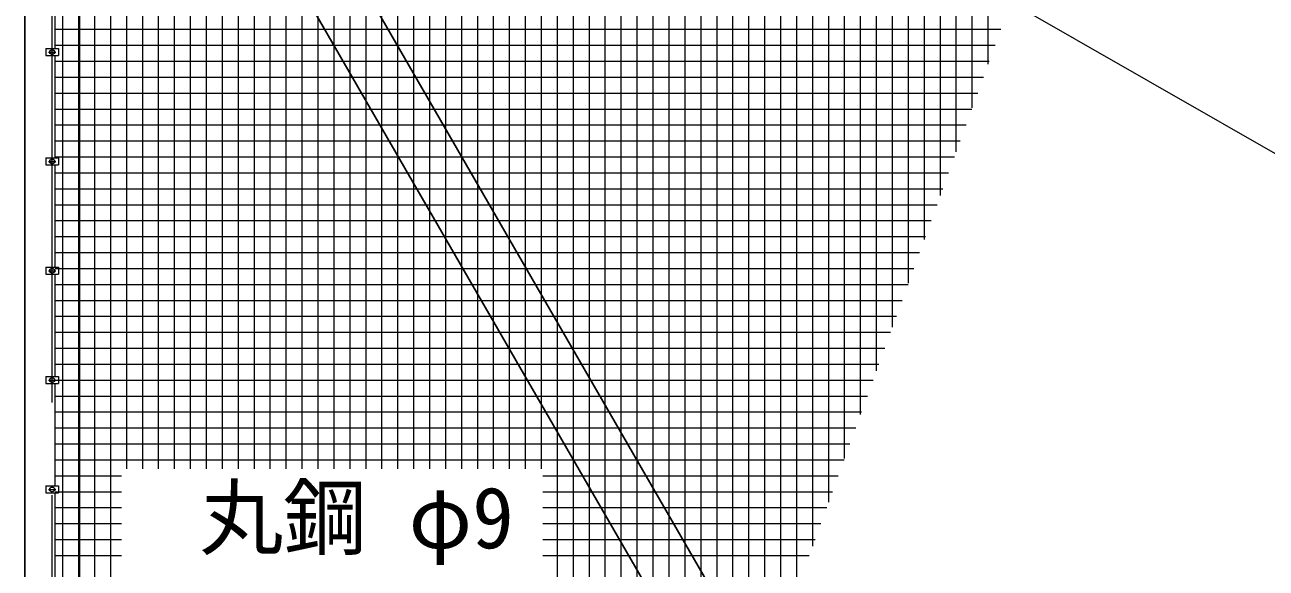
# Model space of a CAD drawing. Units: millimetres, scale not verified. Extents: x -14699 to 14701, y -10394 to 10396.
# Drawn here: x -11718 to -8314, y 1453 to 2944 of the extents above; entities that cross this region are included whole.
import ezdxf
from ezdxf.enums import TextEntityAlignment as Align

# ---------------------------------------------------------------- set-up
doc = ezdxf.new("R2010")
doc.units = ezdxf.units.MM
doc.header["$LTSCALE"] = 40
doc.linetypes.add('USER1', pattern=[50.8, 31.75, -6.35, 6.35, -6.35])
for name, color, linetype, lineweight in [('0-1_D-STR1', 1, 'Continuous', 25), ('0-2_D-BMK', 2, 'USER1', 13), ('0-3_D-STR3', 3, 'Continuous', 13), ('0-8_D-STR-TXT', 7, 'Continuous', 13), ('0-9_D-STR2', 7, 'Continuous', 13)]:
    doc.layers.add(name, color=color, linetype=linetype, lineweight=lineweight)
doc.styles.add('ＭＳ ゴシック', font='')
doc.styles.get('ＭＳ ゴシック').set_extended_font_data('MS Gothic')

msp = doc.modelspace()

# ---------------------------------------------------------------- linework, layer by layer
at = {"layer": '0-1_D-STR1'}
msp.add_line((-8465.12, -1277.66), (-11504.83, 3987.29), dxfattribs=at)
for points in [[(-11568.12, 4694.54), (-11718.12, 4694.54), (-11718.12, -2105.46), (-11568.12, -2105.46), (-11568.12, 3951.59)], [(-8315.12, -2105.46), (-8315.12, -1237.46), (-11425.12, 4149.21)]]:
    msp.add_lwpolyline(points, dxfattribs=at)
at = {"layer": '0-2_D-BMK'}
for p, q in [((-11643.12, -2156.46), (-11643.12, 4745.54)), ((-11653.12, 2869.54), (-11633.12, 2869.54)), ((-11653.12, 2569.54), (-11633.12, 2569.54)), ((-11653.12, 2269.54), (-11633.12, 2269.54)), ((-11653.12, 1969.54), (-11633.12, 1969.54)), ((-11653.12, 1669.54), (-11633.12, 1669.54))]:
    msp.add_line(p, q, dxfattribs=at)
at = {"layer": '0-3_D-STR3'}
for p, q in [((-10820.79, 4043.7), (-2003.81, -1017.18)), ((-11634.62, 2879.04), (-11634.62, 3160.04)), ((-11660.32, 2879.04), (-11625.92, 2879.04)), ((-11660.32, 2879.04), (-11660.32, 2860.04)), ((-11660.32, 2860.04), (-11625.92, 2860.04)), ((-11649.62, 2873.29), (-11643.12, 2877.04)), ((-11649.62, 2865.78), (-11649.62, 2873.29)), ((-11643.12, 2862.03), (-11649.62, 2865.78)), ((-11643.12, 2877.04), (-11636.62, 2873.29)), ((-11636.62, 2865.78), (-11643.12, 2862.03)), ((-11636.62, 2873.29), (-11636.62, 2865.78)), ((-11634.62, 2579.04), (-11634.62, 2860.04)), ((-11625.92, 2879.04), (-11625.92, 2860.04)), ((-11660.32, 2579.04), (-11625.92, 2579.04)), ((-11660.32, 2579.04), (-11660.32, 2560.04)), ((-11660.32, 2560.04), (-11625.92, 2560.04)), ((-11649.62, 2573.29), (-11643.12, 2577.04)), ((-11649.62, 2565.78), (-11649.62, 2573.29)), ((-11643.12, 2562.03), (-11649.62, 2565.78)), ((-11643.12, 2577.04), (-11636.62, 2573.29)), ((-11636.62, 2565.78), (-11643.12, 2562.03)), ((-11636.62, 2573.29), (-11636.62, 2565.78)), ((-11634.62, 2279.04), (-11634.62, 2560.04)), ((-11625.92, 2579.04), (-11625.92, 2560.04)), ((-11660.32, 2279.04), (-11625.92, 2279.04)), ((-11660.32, 2279.04), (-11660.32, 2260.04)), ((-11660.32, 2260.04), (-11625.92, 2260.04)), ((-11649.62, 2273.29), (-11643.12, 2277.04)), ((-11649.62, 2265.78), (-11649.62, 2273.29)), ((-11643.12, 2262.03), (-11649.62, 2265.78)), ((-11643.12, 2277.04), (-11636.62, 2273.29)), ((-11636.62, 2265.78), (-11643.12, 2262.03)), ((-11636.62, 2273.29), (-11636.62, 2265.78)), ((-11634.62, 1979.04), (-11634.62, 2260.04)), ((-11625.92, 2279.04), (-11625.92, 2260.04)), ((-11660.32, 1979.04), (-11625.92, 1979.04)), ((-11660.32, 1979.04), (-11660.32, 1960.04)), ((-11649.62, 1973.29), (-11643.12, 1977.04)), ((-11643.12, 1977.04), (-11636.62, 1973.29)), ((-11625.92, 1979.04), (-11625.92, 1960.04)), ((-11660.32, 1960.04), (-11625.92, 1960.04)), ((-11649.62, 1965.78), (-11649.62, 1973.29)), ((-11643.12, 1962.03), (-11649.62, 1965.78)), ((-11636.62, 1965.78), (-11643.12, 1962.03)), ((-11636.62, 1973.29), (-11636.62, 1965.78)), ((-11634.62, 1679.04), (-11634.62, 1960.04)), ((-11660.32, 1679.04), (-11625.92, 1679.04)), ((-11660.32, 1679.04), (-11660.32, 1660.04)), ((-11649.62, 1673.29), (-11643.12, 1677.04)), ((-11649.62, 1665.78), (-11649.62, 1673.29)), ((-11643.12, 1677.04), (-11636.62, 1673.29)), ((-11636.62, 1673.29), (-11636.62, 1665.78)), ((-11625.92, 1679.04), (-11625.92, 1660.04)), ((-11660.32, 1660.04), (-11625.92, 1660.04)), ((-11643.12, 1662.03), (-11649.62, 1665.78)), ((-11636.62, 1665.78), (-11643.12, 1662.03)), ((-11634.62, 1379.04), (-11634.62, 1660.04))]:
    msp.add_line(p, q, dxfattribs=at)
for centre in [(-11643.12, 2869.54), (-11643.12, 2569.54), (-11643.12, 2269.54), (-11643.12, 1969.54), (-11643.12, 1669.54)]:
    msp.add_circle(centre, 6.25, dxfattribs=at)
at = {"layer": '0-9_D-STR2'}
for p, q in [((-11613.69, -1305.46), (-11613.69, 4594.54)), ((-11569.94, -1305.46), (-11569.94, 4594.54)), ((-11526.19, -1305.46), (-11526.19, 4594.54)), ((-11482.44, -1305.46), (-11482.44, 4594.54)), ((-11438.69, 1725.75), (-11438.69, 4594.54)), ((-11394.94, 1725.75), (-11394.94, 4594.54)), ((-11351.19, 1725.75), (-11351.19, 4594.54)), ((-11307.44, 1725.75), (-11307.44, 4594.54)), ((-11263.69, 1725.75), (-11263.69, 4594.54)), ((-11219.94, 1725.75), (-11219.94, 4594.54)), ((-11176.19, 1725.75), (-11176.19, 4594.54)), ((-11132.44, 1725.75), (-11132.44, 4594.54)), ((-11088.69, 1725.75), (-11088.69, 4594.54)), ((-11044.94, 1725.75), (-11044.94, 4594.54)), ((-11001.19, 1725.75), (-11001.19, 4594.54)), ((-10957.44, 1725.75), (-10957.44, 4594.54)), ((-10913.69, 1725.75), (-10913.69, 4594.54)), ((-10869.94, 1725.75), (-10869.94, 4594.54)), ((-10826.19, 1725.75), (-10826.19, 4594.54)), ((-10782.44, 1725.75), (-10782.44, 4594.54)), ((-10738.69, 1725.75), (-10738.69, 4594.54)), ((-10694.94, 1725.75), (-10694.94, 4594.54)), ((-10651.19, 1725.75), (-10651.19, 4594.54)), ((-10607.44, 1725.75), (-10607.44, 4594.54)), ((-10563.69, 1725.75), (-10563.69, 4594.54)), ((-10519.94, 1725.75), (-10519.94, 4594.54)), ((-10476.19, 1725.75), (-10476.19, 4594.54)), ((-10432.44, 1725.75), (-10432.44, 4594.54)), ((-10388.69, 1725.75), (-10388.69, 4594.54)), ((-10344.94, 1725.75), (-10344.94, 4594.54)), ((-10301.19, 1725.75), (-10301.19, 4594.54)), ((-10257.44, -409.14), (-10257.44, 4594.54)), ((-10213.69, -288.94), (-10213.69, 4594.54)), ((-10169.94, -168.73), (-10169.94, 4594.54)), ((-10126.19, -48.53), (-10126.19, 4594.54)), ((-10082.44, 71.67), (-10082.44, 4594.54)), ((-10038.69, 191.87), (-10038.69, 4594.54)), ((-9994.94, 312.08), (-9994.94, 4594.54)), ((-9951.19, 432.28), (-9951.19, 4594.54)), ((-9907.44, 552.48), (-9907.44, 4594.54)), ((-9863.69, 672.68), (-9863.69, 4594.54)), ((-9819.94, 792.88), (-9819.94, 4594.54)), ((-9776.19, 913.09), (-9776.19, 4594.54)), ((-9732.44, 1033.29), (-9732.44, 4594.54)), ((-9688.69, 1153.49), (-9688.69, 4594.54)), ((-9644.94, 1273.69), (-9644.94, 4594.54)), ((-9601.19, 1393.89), (-9601.19, 4594.54)), ((-9557.44, 1514.1), (-9557.44, 4594.54)), ((-9513.69, 1634.3), (-9513.69, 4594.54)), ((-9469.94, 1754.5), (-9469.94, 4594.54)), ((-9426.19, 1874.7), (-9426.19, 4594.54)), ((-9382.44, 1994.91), (-9382.44, 4594.54)), ((-9338.69, 2115.11), (-9338.69, 4594.54)), ((-9294.94, 2235.31), (-9294.94, 4594.54)), ((-9251.19, 2355.51), (-9251.19, 4594.54)), ((-9207.44, 2475.71), (-9207.44, 4594.54)), ((-9163.69, 2595.92), (-9163.69, 4594.54)), ((-9119.94, 2716.12), (-9119.94, 4594.54)), ((-9076.19, 2836.32), (-9076.19, 4594.54)), ((-11634.62, 2932.02), (-9041.36, 2932.02)), ((-11634.62, 2888.27), (-9057.28, 2888.27)), ((-11634.62, 2844.52), (-9073.21, 2844.52)), ((-11634.62, 2800.77), (-9089.13, 2800.77)), ((-11634.62, 2757.02), (-9105.05, 2757.02)), ((-11634.62, 2713.27), (-9120.98, 2713.27)), ((-11634.62, 2669.52), (-9136.9, 2669.52)), ((-11634.62, 2625.77), (-9152.83, 2625.77)), ((-11634.62, 2582.02), (-9168.75, 2582.02)), ((-11634.62, 2538.27), (-9184.67, 2538.27)), ((-11634.62, 2494.52), (-9200.6, 2494.52)), ((-11634.62, 2450.77), (-9216.52, 2450.77)), ((-11634.62, 2407.02), (-9232.44, 2407.02)), ((-11634.62, 2363.27), (-9248.37, 2363.27)), ((-11634.62, 2319.52), (-9264.29, 2319.52)), ((-11634.62, 2275.77), (-9280.22, 2275.77)), ((-11634.62, 2232.02), (-9296.14, 2232.02)), ((-11634.62, 2188.27), (-9312.06, 2188.27)), ((-11634.62, 2144.52), (-9327.99, 2144.52)), ((-11634.62, 2100.77), (-9343.91, 2100.77)), ((-11634.62, 2057.02), (-9359.83, 2057.02)), ((-11634.62, 2013.27), (-9375.76, 2013.27)), ((-11634.62, 1969.52), (-9391.68, 1969.52)), ((-11634.62, 1925.77), (-9407.61, 1925.77)), ((-11634.62, 1882.02), (-9423.53, 1882.02)), ((-11634.62, 1838.27), (-9439.45, 1838.27)), ((-11634.62, 1794.52), (-9455.38, 1794.52)), ((-11634.62, 1750.77), (-9471.3, 1750.77)), ((-11634.62, 1707.02), (-11453.29, 1707.02)), ((-10297.58, 1707.02), (-9487.22, 1707.02)), ((-11634.62, 1663.27), (-11453.29, 1663.27)), ((-10297.58, 1663.27), (-9503.15, 1663.27)), ((-11634.62, 1619.52), (-11453.29, 1619.52)), ((-10297.58, 1619.52), (-9519.07, 1619.52)), ((-11634.62, 1575.77), (-11453.29, 1575.77)), ((-10297.58, 1575.77), (-9534.99, 1575.77)), ((-11634.62, 1532.02), (-11453.29, 1532.02)), ((-10297.58, 1532.02), (-9550.92, 1532.02)), ((-11634.62, 1488.27), (-11453.29, 1488.27)), ((-10297.58, 1488.27), (-9566.84, 1488.27))]:
    msp.add_line(p, q, dxfattribs=at)

# ---------------------------------------------------------------- texts
at = {"layer": '0-8_D-STR-TXT', "style": 'ＭＳ ゴシック'}
msp.add_text('丸鋼 φ9', height=168.3, dxfattribs=at).set_placement((-11239.06, 1457.56), align=Align.BOTTOM_LEFT)

doc.saveas('drawing.dxf')
